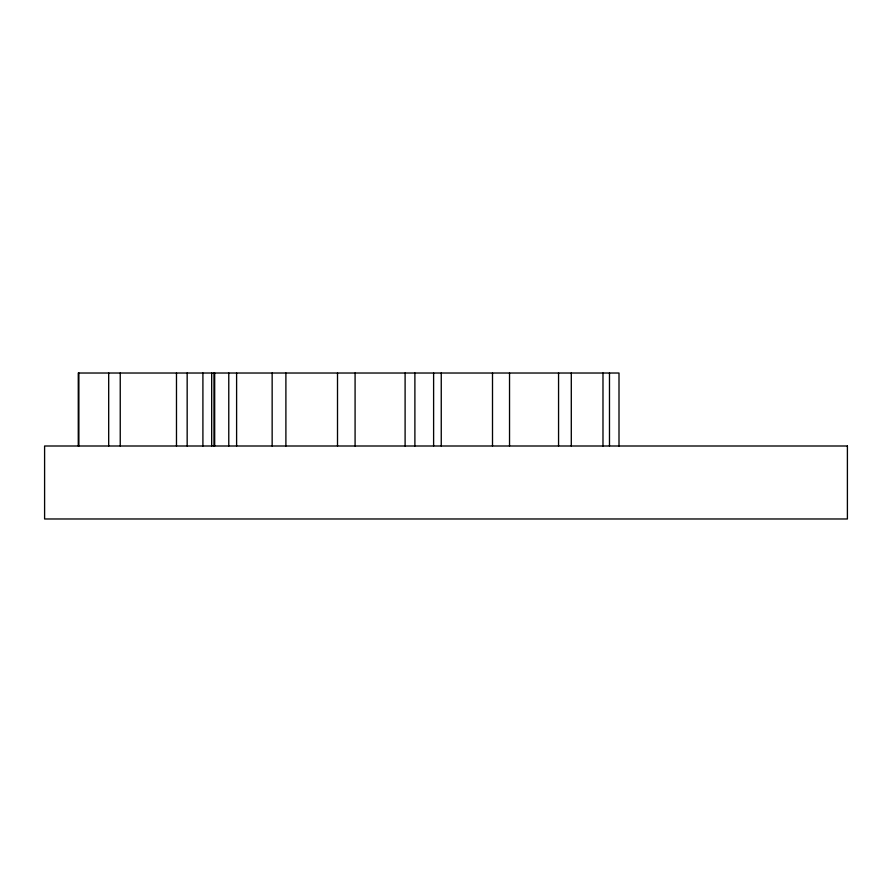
<?xml version="1.0" encoding="UTF-8"?>
<svg xmlns="http://www.w3.org/2000/svg" width="892" height="892" viewBox="0 0 892 892"><rect width="100%" height="100%" fill="white"/><g stroke="black" fill="none" stroke-linecap="round" stroke-linejoin="round"><path stroke-width="1.34" d="M619.003 446L619.003 373.023L78.273 373.023L78.273 446M609.481 373.023L609.481 446M602.981 373.023L602.981 446M571.293 373.023L571.293 446M558.559 373.023L558.559 446M509.533 373.023L509.533 446M492.507 373.023L492.507 446M441.25 373.023L441.25 446M433.612 373.023L433.612 446M414.892 373.023L414.892 446M405.102 373.023L405.102 446M355.083 373.023L355.083 446M337.51 373.023L337.51 446M285.897 373.023L285.897 446M272.149 373.023L272.149 446M236.603 373.023L236.603 446M228.776 373.023L228.776 446M214.682 373.023L214.682 446M213.969 373.023L213.969 446M211.672 373.023L211.672 446M202.908 373.023L202.908 446M187.164 373.023L187.164 446M176.482 373.023L176.482 446M120.242 373.023L120.242 446M108.69 373.023L108.69 446M78.875 373.023L78.875 446M847.4 446L44.6 446L44.6 518.977L847.4 518.977L847.4 446"/></g></svg>
